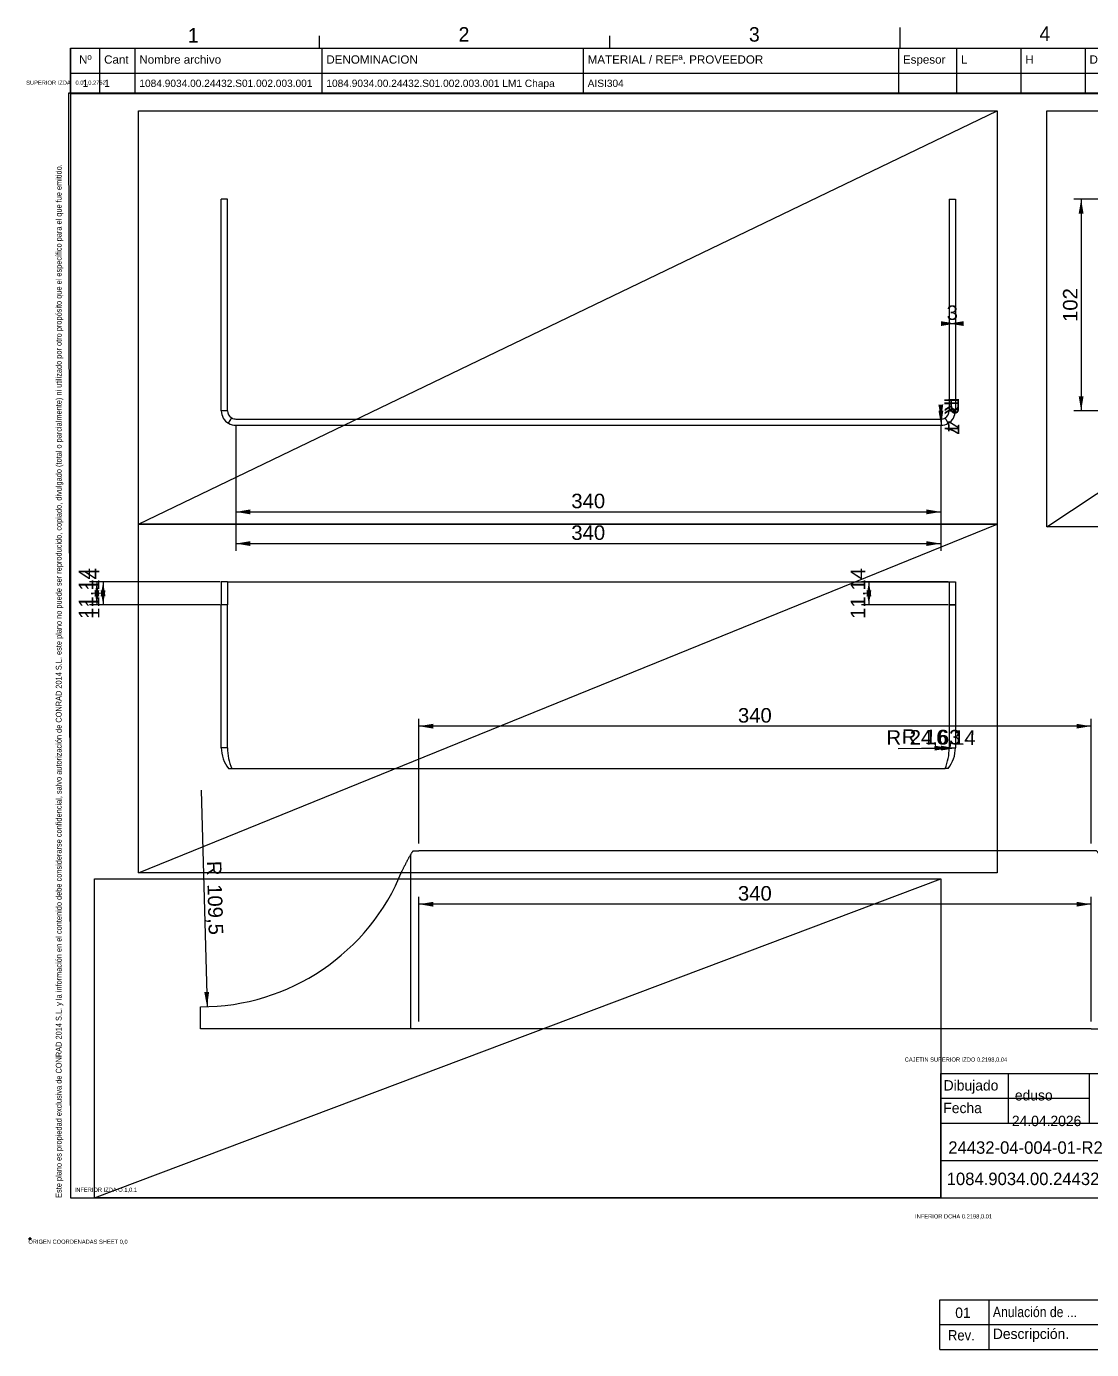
# Model space of a CAD drawing. Header units: millimetres. Extents: x -1 to 433, y -27 to 292.
# Drawn here: x -0.6 to 256.2, y -26.5 to 292.2 of the extents above; entities that cross this region are included whole.
import ezdxf
from ezdxf import colors
from ezdxf.entities.mleader import LeaderData, LeaderLine
from ezdxf.enums import TextEntityAlignment as Align
from ezdxf.lldxf.tags import DXFTag
from ezdxf.math import Vec2, Vec3

# ---------------------------------------------------------------- set-up
doc = ezdxf.new("R2010")
doc.units = ezdxf.units.MM
doc.layers.add('1084.9034.00.244', color=7, linetype='Continuous')
doc.layers.add('Predeterminado', color=7, linetype='Continuous')
doc.styles.add('SEACAD_Arial', font='arial.ttf')
tags = doc.linetypes.add('CENTER2', pattern=[28.575, 19.05, -3.175, 3.175, -3.175]).pattern_tags.tags
tags[10:11] = [DXFTag(74, 4), DXFTag(75, 0), DXFTag(340, '0'), DXFTag(46, 0.0), DXFTag(50, 0.0), DXFTag(44, 0.0), DXFTag(45, 0.0)]
tags[8:9] = [DXFTag(74, 4), DXFTag(75, 0), DXFTag(340, '0'), DXFTag(46, 0.0), DXFTag(50, 0.0), DXFTag(44, 0.0), DXFTag(45, 0.0)]
tags[6:7] = [DXFTag(74, 4), DXFTag(75, 0), DXFTag(340, '0'), DXFTag(46, 0.0), DXFTag(50, 0.0), DXFTag(44, 0.0), DXFTag(45, 0.0)]
tags[4:5] = [DXFTag(74, 4), DXFTag(75, 0), DXFTag(340, '0'), DXFTag(46, 0.0), DXFTag(50, 0.0), DXFTag(44, 0.0), DXFTag(45, 0.0)]
tags = doc.linetypes.add('HIDDEN2', pattern=[4.7625, 3.175, -1.5875]).pattern_tags.tags
tags[6:7] = [DXFTag(74, 4), DXFTag(75, 0), DXFTag(340, '0'), DXFTag(46, 0.0), DXFTag(50, 0.0), DXFTag(44, 0.0), DXFTag(45, 0.0)]
tags[4:5] = [DXFTag(74, 4), DXFTag(75, 0), DXFTag(340, '0'), DXFTag(46, 0.0), DXFTag(50, 0.0), DXFTag(44, 0.0), DXFTag(45, 0.0)]
doc.dimstyles.new('U3_5', dxfattribs={"dimtxt": 3.5, "dimasz": 3.5, "dimexe": 1.75, "dimexo": 1.75, "dimgap": 0.875, "dimtad": 1, "dimlfac": 2, "dimtxsty": 'SEACAD_Arial', "dimblk1": '_SE_FILLED', "dimblk2": '_SE_FILLED', "dimsah": 1, "dimcen": 1.75, "dimadec": 1, "dimazin": 0, "dimtfac": 0.5, "dimtdec": 3, "dimtmove": 0, "dimatfit": 3, "dimfxl": 1, "dimtolj": 1, "dimarcsym": 0})

# ---------------------------------------------------------------- blocks, each defined once
blk = doc.blocks.new('SE')
at = {"layer": 'Predeterminado', "color": 7, "linetype": 'Continuous'}
for p, q in [((16.53, 287.19), (16.53, 281.19)), ((25.03, 287.19), (25.03, 281.19)), ((70.12, 287.19), (70.12, 281.19)), ((133.12, 287.19), (133.12, 281.19)), ((209.12, 287.19), (209.12, 281.19)), ((223.12, 287.19), (223.12, 281.19)), ((238.62, 287.19), (238.62, 281.19)), ((254.12, 287.19), (254.12, 281.19)), ((269.62, 287.19), (269.62, 281.19)), ((9.53, 281.19), (286.62, 281.19)), ((16.53, 281.19), (16.53, 276.19)), ((25.03, 281.19), (25.03, 276.19)), ((70.12, 281.19), (70.12, 276.19)), ((133.12, 281.19), (133.12, 276.19)), ((209.12, 281.19), (209.12, 276.19)), ((223.12, 281.19), (223.12, 276.19)), ((238.62, 281.19), (238.62, 276.19)), ((254.12, 281.19), (254.12, 276.19)), ((269.62, 281.19), (269.62, 276.19))]:
    blk.add_line(p, q, dxfattribs=at)
blk.add_lwpolyline([(9.53, 276.19), (9.53, 287.19), (286.62, 287.19), (286.62, 276.19), (9.53, 276.19)], dxfattribs=at)
at = {"layer": 'Predeterminado', "color": 7, "linetype": 'Continuous', "style": 'SEACAD_Arial'}
for s, height, p in [('Nº', 2, (11.58, 285.47)), ('Cant', 2, (17.62, 285.47)), ('Nombre archivo', 2, (26.12, 285.47)), ('DENOMINACION', 2, (71.21, 285.47)), ('MATERIAL / REFª. PROVEEDOR', 2, (134.21, 285.47)), ('Espesor', 2, (210.21, 285.47)), ('L', 2, (224.21, 285.47)), ('H', 2, (239.71, 285.47)), ('D', 2, (255.21, 285.47)), ('PESO', 2, (270.71, 285.47)), ('1', 1.75, (12.4, 279.61)), ('1', 1.75, (17.62, 279.61)), ('1084.9034.00.24432.S01.002.003.001', 1.75, (26.12, 279.61)), ('1084.9034.00.24432.S01.002.003.001 LM1 Chapa', 1.75, (71.21, 279.61)), ('AISI304', 1.75, (134.21, 279.61)), ('0,921 kg', 1.75, (270.71, 279.61))]:
    blk.add_text(s, height=height, dxfattribs=at).set_placement(p, align=Align.TOP_LEFT)
blk = doc.blocks.new('SE1')
at = {"layer": '1084.9034.00.244', "color": 7, "linetype": 'Continuous'}
for p, q in [((47.85, 250.65), (46.35, 250.65)), ((46.35, 199.65), (46.35, 250.65)), ((47.85, 199.65), (47.85, 250.65)), ((221.85, 250.65), (223.35, 250.65)), ((221.85, 250.65), (221.85, 199.65)), ((223.35, 250.65), (223.35, 199.65)), ((47.85, 199.65), (46.35, 199.65)), ((48.1, 196.62), (48.85, 197.92)), ((49.85, 197.65), (219.85, 197.65)), ((221.6, 196.62), (220.85, 197.92)), ((221.85, 199.65), (223.35, 199.65)), ((49.85, 196.15), (219.85, 196.15))]:
    blk.add_line(p, q, dxfattribs=at)
for centre, radius, start, end in [((49.85, 199.65), 3.5, 180, 239.9843), ((49.85, 199.65), 2, 180, 239.9843), ((49.85, 199.65), 2, 239.9843, 270), ((219.85, 199.65), 2, 270, 300.0157), ((219.85, 199.65), 2, 300.0157, 360), ((219.85, 199.65), 3.5, 300.0157, 0), ((49.85, 199.65), 3.5, 239.9843, 270), ((219.85, 199.65), 3.5, 270, 300.0157)]:
    blk.add_arc(centre, radius, start, end, dxfattribs=at)
blk = doc.blocks.new('SE3')
at = {"layer": '1084.9034.00.244', "color": 7, "linetype": 'Continuous'}
for p, q in [((46.35, 158.45), (46.35, 152.88)), ((47.85, 158.45), (46.35, 158.45)), ((47.85, 158.45), (47.85, 152.88)), ((47.85, 158.45), (49.85, 158.45)), ((49.85, 158.45), (219.85, 158.45)), ((219.85, 158.45), (221.85, 158.45)), ((221.85, 158.45), (221.85, 152.88)), ((221.85, 158.45), (223.35, 158.45)), ((223.35, 158.45), (223.35, 152.88)), ((47.85, 152.88), (46.35, 152.88)), ((46.35, 118.47), (46.35, 152.88)), ((47.85, 118.47), (47.85, 152.88)), ((221.85, 152.88), (223.35, 152.88)), ((221.85, 152.88), (221.85, 118.47)), ((223.35, 152.88), (223.35, 118.47)), ((47.85, 118.47), (46.35, 118.47)), ((221.85, 118.47), (223.35, 118.47)), ((48.1, 113.45), (48.85, 113.45)), ((48.85, 113.45), (49.85, 113.45)), ((49.85, 113.45), (219.85, 113.45)), ((219.85, 113.45), (220.85, 113.45)), ((221.6, 113.45), (220.85, 113.45))]:
    blk.add_line(p, q, dxfattribs=at)
at = {"layer": '1084.9034.00.244', "color": 7, "linetype": 'HIDDEN2'}
for p, q in [((47.85, 152.88), (46.35, 152.88)), ((223.35, 152.88), (221.85, 152.88))]:
    blk.add_line(p, q, dxfattribs=at)
at = {"layer": '1084.9034.00.244', "color": 7, "linetype": 'Continuous'}
for centre, radius, start, end in [((54.47, 118.48), 8.12, 180.0967, 218.3203), ((60.16, 118.31), 12.31, 179.2618, 203.2575), ((209.54, 118.31), 12.31, 336.7427, 0.7379), ((215.28, 118.47), 8.07, 321.5551, 0.0279)]:
    blk.add_arc(centre, radius, start, end, dxfattribs=at)
blk = doc.blocks.new('SE5')
at = {"layer": '1084.9034.00.244', "color": 7, "linetype": 'CENTER2'}
for p, q in [((91.98, 92.65), (91.98, 50.76)), ((258.05, 92.65), (258.05, 50.76))]:
    blk.add_line(p, q, dxfattribs=at)
at = {"layer": '1084.9034.00.244', "color": 7, "linetype": 'Continuous'}
for p, q in [((92.65, 93.65), (93.99, 93.65)), ((256.04, 93.65), (93.99, 93.65)), ((257.38, 93.65), (256.04, 93.65)), ((41.35, 50.76), (41.35, 56.07)), ((308.68, 50.76), (308.68, 56.07)), ((89.96, 50.76), (41.35, 50.76)), ((93.99, 50.76), (89.96, 50.76)), ((256.04, 50.76), (93.99, 50.76)), ((256.04, 50.76), (260.06, 50.76)), ((308.68, 50.76), (260.06, 50.76))]:
    blk.add_line(p, q, dxfattribs=at)
for centre, start, end in [((41.51, 108.25), 269.8227, 338.1887), ((308.52, 108.25), 201.8113, 270.1773)]:
    blk.add_arc(centre, 52.19, start, end, dxfattribs=at)
for points, knots in [([(89.96, 88.86), (90.01, 88.95), (90.1, 89.12), (90.24, 89.38), (90.38, 89.65), (90.49, 89.87), (90.61, 90.1), (90.73, 90.33), (90.87, 90.6), (91, 90.86), (91.12, 91.08), (91.23, 91.3), (91.34, 91.51), (91.47, 91.76), (91.6, 91.99), (91.73, 92.22), (91.82, 92.39), (91.91, 92.54), (91.99, 92.67), (92.1, 92.85), (92.21, 93.02), (92.32, 93.19), (92.43, 93.36), (92.54, 93.51), (92.61, 93.61), (92.65, 93.65)], [0, 0, 0, 0, 0.053241, 0.106874, 0.160864, 0.215167, 0.246906, 0.30129, 0.355522, 0.409593, 0.463492, 0.494095, 0.544256, 0.593884, 0.64296, 0.691462, 0.739384, 0.745293, 0.784696, 0.823301, 0.861097, 0.898075, 0.934241, 0.969641, 1, 1, 1, 1]), ([(257.38, 93.65), (257.39, 93.64), (257.43, 93.59), (257.51, 93.47), (257.63, 93.32), (257.74, 93.15), (257.85, 92.98), (257.96, 92.8), (258.07, 92.62), (258.18, 92.43), (258.29, 92.24), (258.37, 92.09), (258.46, 91.93), (258.56, 91.75), (258.69, 91.5), (258.82, 91.25), (258.95, 91), (259.09, 90.74), (259.18, 90.56), (259.28, 90.37), (259.37, 90.18), (259.51, 89.91), (259.65, 89.65), (259.79, 89.39), (259.92, 89.12), (260.02, 88.95), (260.06, 88.86)], [0, 0, 0, 0, 0.005032, 0.039922, 0.075496, 0.111821, 0.148938, 0.186846, 0.225536, 0.264996, 0.305217, 0.346189, 0.356267, 0.407107, 0.458369, 0.510036, 0.562089, 0.614512, 0.667291, 0.67469, 0.729417, 0.784006, 0.838405, 0.892567, 0.946445, 1, 1, 1, 1])]:
    blk.add_open_spline(points, degree=3, knots=knots, dxfattribs=at)
blk = doc.blocks.new('DMBLK1')
at = {"layer": 'Predeterminado', "linetype": 'Continuous', "transparency": 16777216}
for points in [[(53.35, 174.7), (53.35, 175.87), (49.85, 175.28)], [(216.35, 174.7), (219.85, 175.28), (216.35, 175.87)]]:
    blk.add_hatch(color=7, dxfattribs=at).paths.add_polyline_path(points)
at = {"layer": 'Predeterminado', "color": 7, "linetype": 'Continuous', "transparency": 16777216}
for p, q in [((49.85, 194.4), (49.85, 173.53)), ((219.85, 194.4), (219.85, 173.53)), ((49.85, 175.28), (219.85, 175.28))]:
    blk.add_line(p, q, dxfattribs=at)
at = {"layer": 'Predeterminado', "color": 7, "linetype": 'Continuous', "transparency": 16777216, "style": 'SEACAD_Arial'}
blk.add_text('340', height=3.5, dxfattribs=at).set_placement((130.74, 179.66), align=Align.TOP_LEFT)
blk = doc.blocks.new('_SE_FILLED')
at = {"color": 0}
blk.add_line((0, 0), (-1, 0), dxfattribs=at)
blk.add_solid([(0, 0), (-1, -0.1665), (-1, 0.1665), (0, 0)], dxfattribs=at)
blk = doc.blocks.new('DMBLK2')
at = {"layer": 'Predeterminado', "linetype": 'Continuous', "transparency": 16777216}
for points in [[(53.35, 167.07), (53.35, 168.23), (49.85, 167.65)], [(216.35, 167.07), (219.85, 167.65), (216.35, 168.23)]]:
    blk.add_hatch(color=7, dxfattribs=at).paths.add_polyline_path(points)
at = {"layer": 'Predeterminado', "color": 7, "linetype": 'Continuous', "transparency": 16777216}
for p, q in [((49.85, 195.9), (49.85, 165.9)), ((219.85, 195.9), (219.85, 165.9)), ((49.85, 167.65), (219.85, 167.65))]:
    blk.add_line(p, q, dxfattribs=at)
at = {"layer": 'Predeterminado', "color": 7, "linetype": 'Continuous', "transparency": 16777216, "style": 'SEACAD_Arial'}
blk.add_text('340', height=3.5, dxfattribs=at).set_placement((130.74, 172.03), align=Align.TOP_LEFT)
blk = doc.blocks.new('DMBLK3')
at = {"layer": 'Predeterminado', "linetype": 'Continuous', "transparency": 16777216}
for points in [[(219.85, 220.07), (223.35, 220.65), (219.85, 221.23)], [(225.35, 220.07), (225.35, 221.23), (221.85, 220.65)]]:
    blk.add_hatch(color=7, dxfattribs=at).paths.add_polyline_path(points)
at = {"layer": 'Predeterminado', "color": 7, "linetype": 'Continuous', "transparency": 16777216}
for p, q in [((221.85, 248.9), (221.85, 218.9)), ((223.35, 248.9), (223.35, 218.9)), ((221.85, 220.65), (223.35, 220.65))]:
    blk.add_line(p, q, dxfattribs=at)
at = {"layer": 'Predeterminado', "color": 7, "linetype": 'Continuous', "transparency": 16777216, "style": 'SEACAD_Arial'}
blk.add_text('3', height=3.5, dxfattribs=at).set_placement((221.23, 225.03), align=Align.TOP_LEFT)
blk = doc.blocks.new('DMBLK4')
at = {"layer": 'Predeterminado', "linetype": 'Continuous', "transparency": 16777216}
blk.add_hatch(color=7, dxfattribs=at).paths.add_polyline_path([(220.43, 199.66), (219.27, 199.64), (219.88, 196.15)])
at = {"layer": 'Predeterminado', "color": 7, "linetype": 'Continuous', "transparency": 16777216}
blk.add_line((219.85, 199.65), (219.88, 196.15), dxfattribs=at)
at = {"layer": 'Predeterminado', "color": 7, "linetype": 'Continuous', "transparency": 16777216, "style": 'SEACAD_Arial'}
for s, p in [('R', (224.2, 202.11)), ('7', (224.25, 196.51))]:
    blk.add_text(s, height=3.5, rotation=270.5125, dxfattribs=at).set_placement(p, align=Align.TOP_LEFT)
blk = doc.blocks.new('DMBLK5')
at = {"layer": 'Predeterminado', "linetype": 'Continuous', "transparency": 16777216}
blk.add_hatch(color=7, dxfattribs=at).paths.add_polyline_path([(220.41, 201.16), (219.24, 201.14), (219.88, 197.65)])
at = {"layer": 'Predeterminado', "color": 7, "linetype": 'Continuous', "transparency": 16777216}
blk.add_line((219.85, 199.65), (219.88, 197.65), dxfattribs=at)
at = {"layer": 'Predeterminado', "color": 7, "linetype": 'Continuous', "transparency": 16777216, "style": 'SEACAD_Arial'}
for s, p in [('R', (224.18, 202.88)), ('4', (224.26, 197.29))]:
    blk.add_text(s, height=3.5, rotation=270.8541, dxfattribs=at).set_placement(p, align=Align.TOP_LEFT)
blk = doc.blocks.new('DMBLK6')
at = {"layer": 'Predeterminado', "linetype": 'Continuous', "transparency": 16777216}
for points in [[(253.07, 247.15), (254.24, 247.15), (253.66, 250.65)], [(253.07, 203.15), (253.66, 199.65), (254.24, 203.15)]]:
    blk.add_hatch(color=7, dxfattribs=at).paths.add_polyline_path(points)
at = {"layer": 'Predeterminado', "color": 7, "linetype": 'Continuous', "transparency": 16777216}
for p, q in [((259.3, 250.65), (251.91, 250.65)), ((253.66, 250.65), (253.66, 199.65)), ((259.3, 199.65), (251.91, 199.65))]:
    blk.add_line(p, q, dxfattribs=at)
at = {"layer": 'Predeterminado', "color": 7, "linetype": 'Continuous', "transparency": 16777216, "style": 'SEACAD_Arial'}
blk.add_text('102', height=3.5, rotation=90, dxfattribs=at).set_placement((249.28, 221.04), align=Align.TOP_LEFT)
blk = doc.blocks.new('DMBLK11')
at = {"layer": 'Predeterminado', "linetype": 'Continuous', "transparency": 16777216}
for points in [[(201.9, 154.95), (203.07, 154.95), (202.48, 158.45)], [(201.9, 156.38), (202.48, 152.88), (203.07, 156.38)]]:
    blk.add_hatch(color=7, dxfattribs=at).paths.add_polyline_path(points)
at = {"layer": 'Predeterminado', "color": 7, "linetype": 'Continuous', "transparency": 16777216}
for p, q in [((221.6, 158.45), (200.73, 158.45)), ((202.48, 158.45), (202.48, 152.88)), ((221.6, 152.88), (200.73, 152.88))]:
    blk.add_line(p, q, dxfattribs=at)
at = {"layer": 'Predeterminado', "color": 7, "linetype": 'Continuous', "transparency": 16777216, "style": 'SEACAD_Arial'}
blk.add_text('11,14', height=3.5, rotation=90, dxfattribs=at).set_placement((198.11, 149.5), align=Align.TOP_LEFT)
blk = doc.blocks.new('DMBLK12')
at = {"layer": 'Predeterminado', "linetype": 'Continuous', "transparency": 16777216}
for points in [[(15.77, 154.95), (16.93, 154.95), (16.35, 158.45)], [(15.77, 156.38), (16.35, 152.88), (16.93, 156.38)]]:
    blk.add_hatch(color=7, dxfattribs=at).paths.add_polyline_path(points)
at = {"layer": 'Predeterminado', "color": 7, "linetype": 'Continuous', "transparency": 16777216}
for p, q in [((44.6, 158.45), (14.6, 158.45)), ((16.35, 158.45), (16.35, 152.88)), ((44.6, 152.88), (14.6, 152.88))]:
    blk.add_line(p, q, dxfattribs=at)
at = {"layer": 'Predeterminado', "color": 7, "linetype": 'Continuous', "transparency": 16777216, "style": 'SEACAD_Arial'}
blk.add_text('11,14', height=3.5, rotation=90, dxfattribs=at).set_placement((11.98, 149.5), align=Align.TOP_LEFT)
blk = doc.blocks.new('DMBLK13')
at = {"layer": 'Predeterminado', "linetype": 'Continuous', "transparency": 16777216}
for points in [[(17.27, 154.95), (18.43, 154.95), (17.85, 158.45)], [(17.27, 156.38), (17.85, 152.88), (18.43, 156.38)]]:
    blk.add_hatch(color=7, dxfattribs=at).paths.add_polyline_path(points)
at = {"layer": 'Predeterminado', "color": 7, "linetype": 'Continuous', "transparency": 16777216}
for p, q in [((46.1, 158.45), (16.1, 158.45)), ((17.85, 158.45), (17.85, 152.88)), ((46.1, 152.88), (16.1, 152.88))]:
    blk.add_line(p, q, dxfattribs=at)
at = {"layer": 'Predeterminado', "color": 7, "linetype": 'Continuous', "transparency": 16777216, "style": 'SEACAD_Arial'}
blk.add_text('11,14', height=3.5, rotation=90, dxfattribs=at).set_placement((13.48, 149.5), align=Align.TOP_LEFT)
blk = doc.blocks.new('DMBLK14')
at = {"layer": 'Predeterminado', "linetype": 'Continuous', "transparency": 16777216}
blk.add_hatch(color=7, dxfattribs=at).paths.add_polyline_path([(218.35, 118.95), (218.35, 117.78), (221.85, 118.38)])
at = {"layer": 'Predeterminado', "color": 7, "linetype": 'Continuous', "transparency": 16777216}
blk.add_line((209.54, 118.31), (221.85, 118.38), dxfattribs=at)
at = {"layer": 'Predeterminado', "color": 7, "linetype": 'Continuous', "transparency": 16777216, "style": 'SEACAD_Arial'}
for s, p in [('R', (206.71, 122.67)), ('24,63', (212.31, 122.7))]:
    blk.add_text(s, height=3.5, rotation=0.3283, dxfattribs=at).set_placement(p, align=Align.TOP_LEFT)
blk = doc.blocks.new('DMBLK15')
at = {"layer": 'Predeterminado', "linetype": 'Continuous', "transparency": 16777216}
blk.add_hatch(color=7, dxfattribs=at).paths.add_polyline_path([(219.86, 118.96), (219.84, 117.8), (223.35, 118.32)])
at = {"layer": 'Predeterminado', "color": 7, "linetype": 'Continuous', "transparency": 16777216}
blk.add_line((215.28, 118.47), (223.35, 118.32), dxfattribs=at)
at = {"layer": 'Predeterminado', "color": 7, "linetype": 'Continuous', "transparency": 16777216, "style": 'SEACAD_Arial'}
for s, p in [('R', (210.44, 122.93)), ('16,14', (216.03, 122.83))]:
    blk.add_text(s, height=3.5, rotation=358.9331, dxfattribs=at).set_placement(p, align=Align.TOP_LEFT)
blk = doc.blocks.new('DMBLK16')
at = {"layer": 'Predeterminado', "linetype": 'Continuous', "transparency": 16777216}
for points in [[(97.49, 81.34), (93.99, 80.76), (97.49, 80.17)], [(252.54, 81.34), (252.54, 80.17), (256.04, 80.76)]]:
    blk.add_hatch(color=7, dxfattribs=at).paths.add_polyline_path(points)
at = {"layer": 'Predeterminado', "color": 7, "linetype": 'Continuous', "transparency": 16777216}
for p, q in [((93.99, 52.51), (93.99, 82.51)), ((256.04, 80.76), (93.99, 80.76)), ((256.04, 52.51), (256.04, 82.51))]:
    blk.add_line(p, q, dxfattribs=at)
at = {"layer": 'Predeterminado', "color": 7, "linetype": 'Continuous', "transparency": 16777216, "style": 'SEACAD_Arial'}
blk.add_text('340', height=3.5, dxfattribs=at).set_placement((170.91, 85.13), align=Align.TOP_LEFT)
blk = doc.blocks.new('DMBLK17')
at = {"layer": 'Predeterminado', "linetype": 'Continuous', "transparency": 16777216}
for points in [[(286.62, 90.15), (286.04, 93.65), (285.45, 90.15)], [(286.62, 54.26), (285.45, 54.26), (286.04, 50.76)]]:
    blk.add_hatch(color=7, dxfattribs=at).paths.add_polyline_path(points)
at = {"layer": 'Predeterminado', "color": 7, "linetype": 'Continuous', "transparency": 16777216}
for p, q in [((257.79, 93.65), (287.79, 93.65)), ((286.04, 50.76), (286.04, 93.65)), ((257.79, 50.76), (287.79, 50.76))]:
    blk.add_line(p, q, dxfattribs=at)
at = {"layer": 'Predeterminado', "color": 7, "linetype": 'Continuous', "transparency": 16777216, "style": 'SEACAD_Arial'}
blk.add_text('90', height=3.5, rotation=90, dxfattribs=at).set_placement((281.66, 69.46), align=Align.TOP_LEFT)
blk = doc.blocks.new('DMBLK18')
at = {"layer": 'Predeterminado', "linetype": 'Continuous', "transparency": 16777216}
for points in [[(97.49, 124.23), (93.99, 123.65), (97.49, 123.07)], [(252.54, 124.23), (252.54, 123.07), (256.04, 123.65)]]:
    blk.add_hatch(color=7, dxfattribs=at).paths.add_polyline_path(points)
at = {"layer": 'Predeterminado', "color": 7, "linetype": 'Continuous', "transparency": 16777216}
for p, q in [((93.99, 95.4), (93.99, 125.4)), ((256.04, 95.4), (256.04, 125.4)), ((256.04, 123.65), (93.99, 123.65))]:
    blk.add_line(p, q, dxfattribs=at)
at = {"layer": 'Predeterminado', "color": 7, "linetype": 'Continuous', "transparency": 16777216, "style": 'SEACAD_Arial'}
blk.add_text('340', height=3.5, dxfattribs=at).set_placement((170.91, 128.02), align=Align.TOP_LEFT)
blk = doc.blocks.new('DMBLK19')
at = {"layer": 'Predeterminado', "linetype": 'Continuous', "transparency": 16777216}
blk.add_hatch(color=7, dxfattribs=at).paths.add_polyline_path([(43.41, 59.6), (42.24, 59.57), (42.92, 56.09)])
at = {"layer": 'Predeterminado', "color": 7, "linetype": 'Continuous', "transparency": 16777216}
blk.add_line((41.51, 108.25), (42.92, 56.09), dxfattribs=at)
at = {"layer": 'Predeterminado', "color": 7, "linetype": 'Continuous', "transparency": 16777216, "style": 'SEACAD_Arial'}
for s, p in [('R', (46.35, 91.25)), ('109,5', (46.5, 85.65))]:
    blk.add_text(s, height=3.5, rotation=271.5457, dxfattribs=at).set_placement(p, align=Align.TOP_LEFT)
blk = doc.blocks.new('_Dot')
at = {"color": 0, "linetype": 'ByBlock', "lineweight": -2}
blk.add_line((-0.5, 0), (-1, 0), dxfattribs=at)
at = {"color": 0, "linetype": 'ByBlock', "const_width": 0.5}
blk.add_lwpolyline([(-0.25, 0, 1), (0.25, 0, 1)], format="xyb", close=True, dxfattribs=at)

msp = doc.modelspace()

# ---------------------------------------------------------------- linework, layer by layer
at = {"color": 1}
for p, q in [((409.9919, 276.1935), (9.5266, 276.1935)), ((9.5266, 276.1935), (10, 10)), ((219.8153, 10.0077), (219.8153, 40.0077)), ((219.8153, 40.0077), (409.8153, 40.0077)), ((0, 0), (0.01, 0.01)), ((0.41, 0.2762), (0.0095, 0.2762)), ((0.0095, 0.2762), (0.01, 0.01)), ((0.2198, 0.01), (0.2198, 0.04)), ((0.2198, 0.04), (0.4098, 0.04)), ((0.4098, 0.04), (0.41, 0.2762))]:
    msp.add_line(p, q, dxfattribs=at)
for p, q in [((26.3617, 172.3348), (233.4485, 271.9187)), ((245.4122, 171.6534), (396.4898, 271.9187)), ((26.3617, 88.3062), (233.4485, 172.3348)), ((15.8055, 10.0077), (219.8153, 86.8997)), ((10, 10), (219.8153, 10.0077)), ((0.01, 0.01), (0.2198, 0.01)), ((0.0131, 0.1723), (0.2334, 0.2719)), ((0.0131, 0.0883), (0.2334, 0.1723)), ((0.0158, 0.01), (0.2198, 0.0869)), ((0.1178, 0.0485), (0.2198, 0.01)), ((0.1233, 0.2221), (0.2334, 0.1723)), ((0.2334, 0.0883), (0.1233, 0.1303)), ((0.2454, 0.1717), (0.3965, 0.2719)), ((0.3163, 0.04), (0.4098, 0.1013)), ((0.321, 0.2218), (0.3965, 0.1717)), ((0.363, 0.0707), (0.4098, 0.04))]:
    msp.add_line(p, q)
for points in [[(26.3617, 271.9187), (233.4485, 271.9187), (233.4485, 172.3348), (26.3617, 172.3348)], [(245.4122, 271.9187), (396.4898, 271.9187), (396.4898, 171.6534), (245.4122, 171.6534)], [(26.3617, 172.3348), (233.4485, 172.3348), (233.4485, 88.3062), (26.3617, 88.3062)], [(15.8055, 86.8997), (219.8153, 86.8997), (219.8153, 10.0077), (15.8055, 10.0077)], [(0.0124, 0.2719), (0.2334, 0.2719), (0.2334, 0.1723), (0.0124, 0.1723)], [(0.0131, 0.1723), (0.2334, 0.1723), (0.2334, 0.0883), (0.0131, 0.0883)], [(0.0158, 0.0869), (0.2198, 0.0869), (0.2198, 0.01), (0.0158, 0.01)], [(0.2454, 0.2719), (0.3965, 0.2719), (0.3965, 0.1717), (0.2454, 0.1717)], [(0.4098, 0.04), (0.3163, 0.04), (0.3163, 0.1013), (0.4098, 0.1013)]]:
    msp.add_lwpolyline(points, close=True)
at = {"layer": 'Predeterminado', "color": 7, "linetype": 'Continuous'}
for p, q in [((210, 287), (210, 292)), ((10, 287), (10, 10)), ((70, 287), (70, 290)), ((140, 287), (140, 290)), ((219.8153, 40.0077), (219.8153, 10.0077)), ((219.8153, 40.0077), (409.8153, 40.0077)), ((236.0653, 40.0077), (236.0653, 28.0077)), ((255.5653, 40.0077), (255.5653, 28.0077)), ((219.8153, 34.0077), (255.5653, 34.0077)), ((219.8153, 28.0077), (391.8943, 28.0077)), ((219.8153, 19.0077), (353.8153, 19.0077)), ((10, 10), (410, 10)), ((219.8153, 10.0077), (409.8153, 10.0077)), ((0.4136, 0.2868), (0.0136, 0.2868)), ((219.5633, -14.5336), (409.5633, -14.5336)), ((219.5633, -26.5336), (219.5633, -14.5336)), ((231.4822, -26.5336), (231.4822, -14.5336)), ((219.5633, -20.5336), (409.5633, -20.5336)), ((219.5633, -26.5336), (409.5633, -26.5336))]:
    msp.add_line(p, q, dxfattribs=at)

# ---------------------------------------------------------------- block references
at = {"layer": 'Predeterminado'}
for name, p in [('SE', (0.4734, -0.1935)), ('SE1', (0, 0)), ('SE3', (0, 0)), ('SE5', (0, 0))]:
    msp.add_blockref(name, p, dxfattribs=at)

# ---------------------------------------------------------------- texts
at = {"color": 1, "attachment_point": 1}
for s, width, gutter_width, insert, char_height in [('{\\H0.04x;\\C256;SUPERIOR IZDA   0.01,0.2762}', 43.209492, 125, (-0.693, 279.1862), 25), ('{\\H0.04x;\\C256;CAJETIN SUPERIOR IZDO 0.2198,0.04}', 37.924165, 125, (211.1203, 43.8329), 25), ('{\\H0.04x;\\C256;INFERIOR IZDA O.1,0.1}', 27.202963, 125, (10.9956, 12.4621), 25), ('{\\H0.04x;\\C256;INFERIOR DCHA 0.2198,0.01}', 27.202963, 125, (213.6184, 6.0466), 25), ('{\\H0.04x;\\C256;SUPERIOR IZDA   0.01,0.2762}', 0.043209, 0.125, (-0.0007, 0.2792), 0.04), ('{\\H0.04x;\\C256;SUPERIOR IZDA   0.01,0.287}', 0.043209, 0.125, (0.001, 0.2902), 0.04), ('{\\H0.04x;\\C256;INFERIOR IZDA O.1,0.1}', 0.027203, 0.125, (0.011, 0.0125), 0.04), ('{\\H0.04x;\\C256;CHAPA DESARROLLADAD}', 0.103695, 0.125, (0.0832, 0.0633), 0.04), ('{\\H0.04x;\\C256;VISTA INFERIOR}', 0.103695, 0.125, (0.0881, 0.1464), 0.04), ('{\\H0.04x;\\C256;BBOX: }', 0.043209, 0.125, (0.0934, 0.2321), 0.04), ('{\\H0.04x;\\C256;VISTA PRINCIPAL O BASE}', 0.103695, 0.125, (0.1, 0.2403), 0.04), ('{\\H0.04x;\\C256;CAJETIN SUPERIOR IZDO 0.2198,0.04}', 0.103695, 0.125, (0.2111, 0.0438), 0.04), ('{\\H0.04x;\\C256;INFERIOR DCHA 0.2198,0.01}', 0.053807, 0.125, (0.2136, 0.006), 0.04), ('{\\H0.04x;\\C256;VISTA DERECHA}', 0.103695, 0.125, (0.3027, 0.2414), 0.04), ('{\\H0.04x;\\C256;VISTA ISOMETRICA}', 0.103695, 0.125, (0.3432, 0.0815), 0.04), ('{\\H0.04x;\\C256;SUPERIOR DCHA   0.4098,0.2762}', 0.043209, 0.125, (0.3969, 0.2809), 0.04), ('{\\H0.04x;\\C256;CAJETIN SUPERIOR DCHA   0.4098,0.04}', 0.053581, 0.125, (0.397, 0.0371), 0.04), ('{\\H0.04x;\\C256;ORIGEN COORDENADAS SHEET 0,0}', 27.202963, 125, (-0.1708, -0.0604), 25), ('{\\H0.04x;\\C256;ORIGEN COORDENADAS SHEET 0,0}', 0.069954, 0.125, (-0.0002, -0.0001), 0.04)]:
    msp.add_mtext_dynamic_manual_height_columns(s, width=width, gutter_width=gutter_width, heights=[0], dxfattribs=dict(at, insert=insert, char_height=char_height))
at = {"layer": 'Predeterminado'}
for s, insert, char_height, width, attachment_point in [('{\\fUtsaah|b0||i0||c0|p34;\\C7;\\H3.5;\\W1.;1}', (38.2966, 291.8467), 3.5, 3.013054, 1), ('{\\fUtsaah|b0||i0||c0|p34;\\C7;\\H3.5;\\W1.;2}', (103.5615, 292.0778), 3.5, 3.013054, 1), ('{\\fUtsaah|b0||i0||c0|p34;\\C7;\\H3.5;\\W1.;3}', (173.5615, 292.0778), 3.5, 3.013054, 1), ('{\\fUtsaah|b0||i0||c0|p34;\\C7;\\H3.5;\\W1.;4}', (243.6033, 292.2382), 3.5, 3.013054, 1), ('{\\fUtsaah|b0||i0||c0|p34;\\C7;\\H2.5;\\W1.;Dibujado}', (220.5055, 36.7432), 2.5, 15.244576, 4), ('{\\fUtsaah|b0||i0||c0|p34;\\C7;\\H2.5;\\W1.;Fecha}', (220.4362, 32.924), 2.5, 10.701098, 1), ('{\\fUtsaah|b0||i0||c0|p34;\\C7;\\H2.5;\\W1.;01}', (223.307, -17.6926), 2.5, 4.304359, 4), ('{\\fUtsaah|b0||i0||c0|p34;\\C7;\\H2.5;\\W0.88;Anulación de ...}', (232.3813, -17.4922), 2.5, 26.603272, 4), ('{\\fUtsaah|b0||i0||c0|p34;\\C7;\\H2.5;\\W0.94; Rev.}', (220.676, -23.1128), 2.5, 9.027185, 4), ('{\\fUtsaah|b0||i0||c0|p34;\\C7;\\H2.5;\\W1.;Descripción.}', (232.371, -23.1141), 2.5, 21.103272, 4)]:
    msp.add_mtext(s, dxfattribs=dict(at, insert=insert, char_height=char_height, width=width, attachment_point=attachment_point))
at = {"layer": 'Predeterminado', "insert": (6.4498, 10.0129), "char_height": 1.4, "width": 277.084014, "attachment_point": 1, "rotation": 90}
msp.add_mtext('{\\fUtsaah|b0||i0||c0|p34;\\C7;\\H1.4;\\W0.76;Este plano es propiedad exclusiva de CONRAD 2014 S.L. y la información en el contenido debe considerarse confidencial, salvo autorización de CONRAD 2014 S.L. este plano no puede ser reproducido, copiado, divulgado (total o parcialmente) ni utilizado por otro propósito que el específico para el que fue emitido.}', dxfattribs=at)

# ---------------------------------------------------------------- dimensions: what is measured, and where the dimension line sits
at = {"layer": 'Predeterminado', "color": 7, "linetype": 'Continuous'}
for base, p1, p2, angle, picture, middle in [((221.85, 220.65), (221.85, 250.65), (223.35, 250.65), 0, 'DMBLK3', (222.6, 220.65)), ((253.658, 250.65), (261.05, 250.65), (261.05, 199.65), 270, 'DMBLK6', (253.658, 225.15)), ((49.85, 167.65), (49.85, 197.65), (219.85, 197.65), 0, 'DMBLK2', (134.85, 167.65)), ((49.85, 175.283), (49.85, 196.15), (219.85, 196.15), 0, 'DMBLK1', (134.85, 175.283)), ((16.35, 158.45), (46.35, 158.45), (46.35, 152.8778), 270, 'DMBLK12', (16.35, 155.6639)), ((17.85, 158.45), (47.85, 158.45), (47.85, 152.8778), 270, 'DMBLK13', (17.85, 155.6639)), ((202.483, 158.45), (223.35, 158.45), (223.35, 152.8778), 270, 'DMBLK11', (202.483, 155.6639))]:
    dim = msp.add_linear_dim(base=base, p1=p1, p2=p2, angle=angle, text='\\A1;<>', dimstyle='U3_5', dxfattribs=at)
    dim.commit()
    dim.dimension.update_dxf_attribs({"geometry": picture, "text_midpoint": middle, "dimtype": 161})
for center, mpoint, picture, middle in [((219.85, 199.65), (219.8798, 197.6502), 'DMBLK5', (219.8649, 198.6501)), ((219.85, 199.65), (219.8813, 196.1501), 'DMBLK4', (219.8657, 197.9001)), ((209.538, 118.3119), (221.8508, 118.3825), 'DMBLK14', (215.6944, 118.3472)), ((215.2816, 118.4666), (223.3486, 118.3164), 'DMBLK15', (219.3151, 118.3915))]:
    dim = msp.add_radius_dim(center=center, mpoint=mpoint, text='\\A1;<>', dimstyle='U3_5', dxfattribs=at)
    dim.commit()
    dim.dimension.update_dxf_attribs({"geometry": picture, "text_midpoint": middle, "dimtype": 164})
for base, p1, p2, angle, picture, middle in [((256.0363, 123.65), (256.0363, 93.65), (93.9912, 93.65), 180, 'DMBLK18', (175.0138, 123.65)), ((286.0363, 50.7557), (256.0363, 50.7557), (256.0363, 93.65), 90, 'DMBLK17', (286.0363, 72.2029)), ((256.0363, 80.7557), (256.0363, 50.7557), (93.9912, 50.7557), 180, 'DMBLK16', (175.0138, 80.7557))]:
    dim = msp.add_linear_dim(base=base, p1=p1, p2=p2, angle=angle, text='\\A1;<>', dimstyle='U3_5', override={"dimlfac": 2.098182}, dxfattribs=at)
    dim.commit()
    dim.dimension.update_dxf_attribs({"geometry": picture, "text_midpoint": middle, "dimtype": 161})
dim = msp.add_radius_dim(center=(41.5115, 108.2549), mpoint=(42.9192, 56.0859), text='\\A1;<>', dimstyle='U3_5', override={"dimlfac": 2.098182}, dxfattribs=at)
dim.commit()
dim.dimension.update_dxf_attribs({"geometry": 'DMBLK19', "text_midpoint": (42.2154, 82.1704), "dimtype": 164})

# ---------------------------------------------------------------- leaders
ml = msp.add_multileader_mtext('Standard', dxfattribs=at)
ml.set_content('{\\pxsm0.9;\\fUtsaah|b0||i0||c0|p34;\\W1.;eduso\\P}', color=7)
ml.set_leader_properties()
ml.set_arrow_properties(name='DOT')
ml.build(insert=Vec2(0, 0))
ml.multileader.update_dxf_attribs({"leader_type": 0, "dogleg_length": 0, "arrow_head_size": 2.5})
ctx = ml.context
ctx.base_point, ctx.char_height, ctx.arrow_head_size = Vec3(0, 0), 2.5, 2.5
notes = []
notes.append((ctx, [(0, (0, 0, 0), (0, 0), (1, 0), 1, [])]))
ctx.mtext.insert = Vec3(237.6827, 35.9748)
ml = msp.add_multileader_mtext('Standard', dxfattribs=at)
ml.set_content('{\\pxsm0.9;\\fUtsaah|b0||i0||c0|p34;\\W1.;Budenheim\\P}', color=7)
ml.set_leader_properties()
ml.set_arrow_properties(name='DOT')
ml.build(insert=Vec2(0, 0))
ml.multileader.update_dxf_attribs({"leader_type": 0, "dogleg_length": 0, "arrow_head_size": 2.5})
ctx = ml.context
ctx.base_point, ctx.char_height, ctx.arrow_head_size = Vec3(0, 0), 2.5, 2.5
notes.append((ctx, [(0, (0, 0, 0), (0, 0), (1, 0), 1, [])]))
ctx.mtext.insert = Vec3(322.7019, 35.9123)
ml = msp.add_multileader_mtext('Standard', dxfattribs=at)
ml.set_content('{\\pxsm0.9;\\fUtsaah|b0||i0||c0|p34;\\W1.;1084.9034.00.24432.S01.002.003.001 LM1 Chapa Cuello\\P}', color=7)
ml.set_leader_properties()
ml.set_arrow_properties(name='DOT')
ml.build(insert=Vec2(0, 0))
ml.multileader.update_dxf_attribs({"leader_type": 0, "dogleg_length": 0, "arrow_head_size": 3})
ctx = ml.context
ctx.base_point, ctx.char_height, ctx.arrow_head_size = Vec3(0, 0), 3, 3
notes.append((ctx, [(0, (0, 0, 0), (0, 0), (1, 0), 1, [])]))
ctx.mtext.insert = Vec3(321.7622, 32.5662)
ml = msp.add_multileader_mtext('Standard', dxfattribs=at)
ml.set_content('{\\pxsm0.9;\\fUtsaah|b0||i0||c0|p34;\\W1.;24.04.2026\\P}', color=7)
ml.set_leader_properties()
ml.set_arrow_properties(name='DOT')
ml.build(insert=Vec2(0, 0))
ml.multileader.update_dxf_attribs({"leader_type": 0, "dogleg_length": 0, "arrow_head_size": 2.5})
ctx = ml.context
ctx.base_point, ctx.char_height, ctx.arrow_head_size = Vec3(0, 0), 2.5, 2.5
notes.append((ctx, [(0, (0, 0, 0), (0, 0), (1, 0), 1, [])]))
ctx.mtext.insert = Vec3(236.9657, 29.7947)
ml = msp.add_multileader_mtext('Standard', dxfattribs=at)
ml.set_content('{\\pxsm0.9;\\fUtsaah|b0||i0||c0|p34;\\W1.;Peso:  0,921 kg\\P}', color=7)
ml.set_leader_properties()
ml.set_arrow_properties(name='DOT')
ml.build(insert=Vec2(0, 0))
ml.multileader.update_dxf_attribs({"leader_type": 0, "dogleg_length": 0, "arrow_head_size": 2})
ctx = ml.context
ctx.base_point, ctx.char_height, ctx.arrow_head_size = Vec3(0, 0), 2, 2
notes.append((ctx, [(0, (0, 0, 0), (0, 0), (1, 0), 1, [])]))
ctx.mtext.insert = Vec3(355.3773, 24.1992)
ml = msp.add_multileader_mtext('Standard', dxfattribs=at)
ml.set_content('{\\pxsm0.9;\\fUtsaah|b0||i0||c0|p34;\\W1.;24432-04-004-01-R2\\P}', color=7)
ml.set_leader_properties()
ml.set_arrow_properties(name='DOT')
ml.build(insert=Vec2(0, 0))
ml.multileader.update_dxf_attribs({"leader_type": 0, "dogleg_length": 0, "arrow_head_size": 3})
ctx = ml.context
ctx.base_point, ctx.char_height, ctx.arrow_head_size = Vec3(0, 0), 3, 3
notes.append((ctx, [(0, (0, 0, 0), (0, 0), (1, 0), 1, [])]))
ctx.mtext.insert = Vec3(221.6237, 23.6313)
ml = msp.add_multileader_mtext('Standard', dxfattribs=at)
ml.set_content('{\\pxsm0.9;\\fUtsaah|b0||i0||c0|p34;\\W1.;Hoja:  1 de 1\\P}', color=7)
ml.set_leader_properties()
ml.set_arrow_properties(name='DOT')
ml.build(insert=Vec2(0, 0))
ml.multileader.update_dxf_attribs({"leader_type": 0, "dogleg_length": 0, "arrow_head_size": 1.6})
ctx = ml.context
ctx.base_point, ctx.char_height, ctx.arrow_head_size = Vec3(0, 0), 1.6, 1.6
notes.append((ctx, [(0, (0, 0, 0), (0, 0), (1, 0), 1, [])]))
ctx.mtext.insert = Vec3(380.86, 17.1207)
ml = msp.add_multileader_mtext('Standard', dxfattribs=at)
ml.set_content('{\\pxsm0.9;\\fUtsaah|b0||i0||c0|p34;\\W1.;Revisión\\P}', color=7)
ml.set_leader_properties()
ml.set_arrow_properties(name='DOT')
ml.build(insert=Vec2(0, 0))
ml.multileader.update_dxf_attribs({"leader_type": 0, "dogleg_length": 0, "arrow_head_size": 1.2})
ctx = ml.context
ctx.base_point, ctx.char_height, ctx.arrow_head_size = Vec3(0, 0), 1.2, 1.2
notes.append((ctx, [(0, (0, 0, 0), (0, 0), (1, 0), 1, [])]))
ctx.mtext.insert = Vec3(402.6802, 16.9221)
ml = msp.add_multileader_mtext('Standard', dxfattribs=at)
ml.set_content('{\\pxsm0.9;\\fUtsaah|b0||i0||c0|p34;\\W1.;Esc. 1:1\\P}', color=7)
ml.set_leader_properties()
ml.set_arrow_properties(name='DOT')
ml.build(insert=Vec2(0, 0))
ml.multileader.update_dxf_attribs({"leader_type": 0, "dogleg_length": 0, "arrow_head_size": 2})
ctx = ml.context
ctx.base_point, ctx.char_height, ctx.arrow_head_size = Vec3(0, 0), 2, 2
notes.append((ctx, [(0, (0, 0, 0), (0, 0), (1, 0), 1, [])]))
ctx.mtext.insert = Vec3(362.124, 16.79)
ml = msp.add_multileader_mtext('Standard', dxfattribs=at)
ml.set_content('{\\pxsm0.9;\\fUtsaah|b0||i0||c0|p34;\\W1.;1084.9034.00.24432.S01.002.003.001 LM1 Chapa Cuello\\P}', color=7)
ml.set_leader_properties()
ml.set_arrow_properties(name='DOT')
ml.build(insert=Vec2(0, 0))
ml.multileader.update_dxf_attribs({"leader_type": 0, "dogleg_length": 0, "arrow_head_size": 3})
ctx = ml.context
ctx.base_point, ctx.char_height, ctx.arrow_head_size = Vec3(0, 0), 3, 3
notes.append((ctx, [(0, (0, 0, 0), (0, 0), (1, 0), 1, [])]))
ctx.mtext.insert = Vec3(221.2439, 16.0895)
ml = msp.add_multileader_mtext('Standard', dxfattribs=at)
ml.set_content('{\\pxsm0.9;\\fUtsaah|b0||i0||c0|p34;\\W1.;1084.9034.00.24432.S01.002.003.001 LM1 Chapa Cuello\\P}', color=7)
ml.set_leader_properties()
ml.set_arrow_properties(name='DOT')
ml.build(insert=Vec2(0, 0))
ml.multileader.update_dxf_attribs({"leader_type": 0, "dogleg_length": 0, "arrow_head_size": 2})
ctx = ml.context
ctx.base_point, ctx.char_height, ctx.arrow_head_size = Vec3(0, 0), 2, 2
notes.append((ctx, [(0, (0, 0, 0), (0, 0), (1, 0), 1, [])]))
ctx.mtext.insert = Vec3(364.0707, 12.153)
for ctx, leaders in notes:
    for number, flags, end, landing, length, lines in leaders:
        leader = LeaderData()
        leader.index, (leader.has_last_leader_line, leader.has_dogleg_vector, leader.attachment_direction) = number, flags
        leader.last_leader_point, leader.dogleg_vector, leader.dogleg_length = Vec3(end), Vec3(landing), length
        for number, points, colour, breaks in lines:
            line = LeaderLine()
            line.index, line.vertices, line.color, line.breaks = number, Vec3.list(points), colors.encode_raw_color(colour), breaks
            leader.lines.append(line)
        ctx.leaders.append(leader)

doc.saveas('drawing.dxf')
